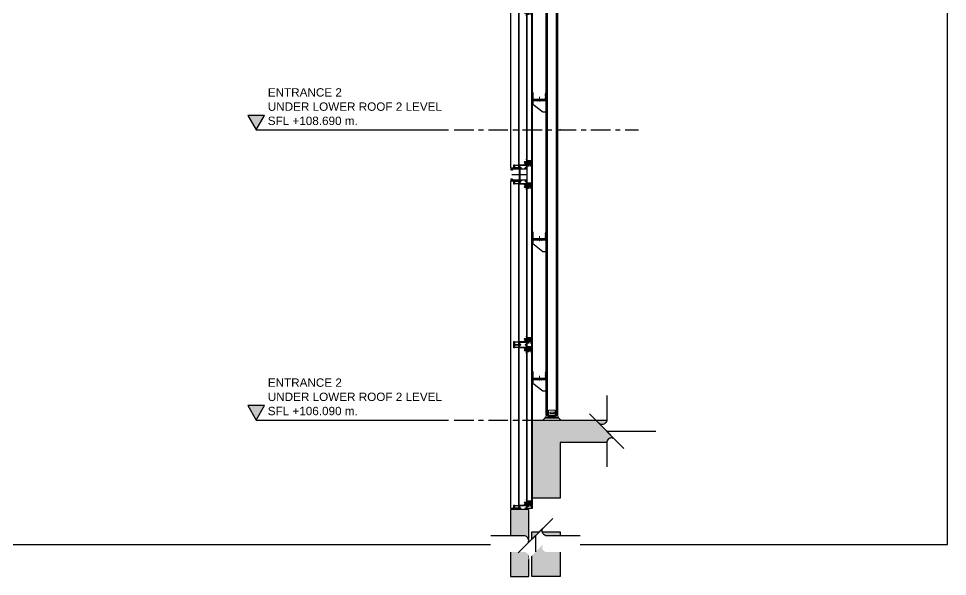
# Model space of a CAD drawing. Header units: millimetres. Extents: x -4391136 to -1798569, y -886572 to -291056.
# Drawn here: x -2170581 to -2162262, y -391141 to -386143 of the extents above; entities that cross this region are included whole.
import ezdxf

# ---------------------------------------------------------------- set-up
doc = ezdxf.new("R2010")
doc.units = ezdxf.units.MM
for name, pattern in [('CENTER', [50.8, 31.75, -6.35, 6.35, -6.35]), ('TA_GL_000.70000', [1.925, 0.7, -0.175, 0.175, -0.175, 0.7]), ('TA_HL_001.00000', [6.5, 3.55, -2.95]), ('XKITLINE00', [0])]:
    doc.linetypes.add(name, pattern=pattern)
for name, color, linetype, plot in [('000 - 0_SYM_DWG_BREAKER_DEF_SUB', 250, 'Continuous', False), ('000 - STRUCTURE_STEEL_FRAMING_DEF_SUB', 250, 'Continuous', False), ('010 - ASPG_ACCESSORIES_DEF_SUB', 250, 'Continuous', False), ('010 - ASPG_FASTERN_DEF_SUB', 250, 'Continuous', False), ('010 - ASPG_FRAMING_DEF_SUB', 250, 'Continuous', False)]:
    doc.layers.add(name, color=color, linetype=linetype, plot=plot)
for name, color, linetype in [('000 - 0_SYM_DWG_BREAKER_MAIN_COLOR_1', 1, 'Continuous'), ('000 - 0_SYM_DWG_BREAKER_WIPEOUT_', 250, 'Continuous'), ('000 - 0_SYM_DWG_GRIDLINE_MAIN_COLOR_251', 251, 'Continuous'), ('000 - 0_SYM_DWG_LEVEL_MAIN_COLOR_2', 2, 'Continuous'), ('000 - 0_SYM_DWG_LEVEL_TEXT', 3, 'Continuous'), ('000 - CONCRETE_COL_CUT_COLOR_1', 1, 'Continuous'), ('000 - CONCRETE_COL_CUT_COLOR_5', 5, 'Continuous'), ('000 - CONCRETE_COL_HATCH_', 251, 'Continuous'), ('000 - CONCRETE_COL_WIPEOUT_', 250, 'Continuous'), ('000 - CONCRETE_PRECAST_SUB_COLOR_4', 4, 'Continuous'), ('000 - STRUCTURE_STEEL_ACCESORIES_MAIN_COLOR_1', 2, 'Continuous'), ('000 - STRUCTURE_STEEL_FASTERN_MAIN_COLOR_2', 1, 'Continuous'), ('000 - STRUCTURE_STEEL_FRAMING_CUT_COLOR_4', 4, 'Continuous'), ('000 - STRUCTURE_STEEL_FRAMING_HATCH_', 251, 'Continuous'), ('000 - STRUCTURE_STEEL_FRAMING_MAIN_COLOR_1', 3, 'Continuous'), ('000 - STRUCTURE_STEEL_FRAMING_MAIN_COLOR_2', 2, 'Continuous'), ('000 - STRUCTURE_STEEL_FRAMING_SUB_COLOR_2', 1, 'Continuous'), ('000 - STRUCTURE_STEEL_FRAMING_WIPEOUT_', 250, 'Continuous'), ('010 - ASPG_ACCESSORIES_MAIN_COLOR_1', 1, 'Continuous'), ('010 - ASPG_ACCESSORIES_MAIN_COLOR_2', 2, 'Continuous'), ('010 - ASPG_ACCESSORIES_SUB_COLOR_3', 3, 'Continuous'), ('010 - ASPG_EXTR_MAIN_COLOR_2', 2, 'Continuous'), ('010 - ASPG_EXTR_WIPEOUT_', 250, 'Continuous'), ('010 - ASPG_FASTERN_MAIN_COLOR_1', 1, 'Continuous'), ('010 - ASPG_FASTERN_SUB_COLOR_2', 2, 'Continuous'), ('010 - ASPG_FASTERN_WIPEOUT_', 250, 'Continuous'), ('010 - ASPG_FRAMING_CUT_COLOR_4', 4, 'Continuous'), ('010 - ASPG_FRAMING_HATCH_', 251, 'Continuous'), ('010 - ASPG_FRAMING_SUB_COLOR_2', 2, 'Continuous'), ('010 - ASPG_FRAMING_WIPEOUT_', 250, 'Continuous'), ('_PP-Dim', 1, 'Continuous'), ('Center Line', 1, 'CENTER'), ('HATCH', 7, 'Continuous')]:
    doc.layers.add(name, color=color, linetype=linetype)
doc.layers.add('Part', color=2, linetype='Continuous', lineweight=0)
doc.layers.add('SCREW', color=8, linetype='Continuous', lineweight=5)
doc.styles.add('Arial_1', font='arial.ttf', dxfattribs={"height": 2000})
doc.styles.add('TA', font='', dxfattribs={"height": 4.5})
doc.styles.get('TA').set_extended_font_data('Cordia New')
pattern_1 = [(45, (2715.48714, 3084.9077), (-0.265165043, 0.265165043), []), (45, (2715.6639, 3084.9077), (-0.265165043, 0.265165043), [])]
pattern_2 = [(270, (1257419.24324, -520041.6224), (0.65495992507, -1.1344238721), [0.7562825814, -1.5125651628]), (30, (1257419.24324, -520041.6224), (0.65495992936, 1.1344238696), [0.7562825814, -1.5125651628]), (330, (1257419.24324, -520041.6224), (1.30991985442, -2.48e-09), [-1.5125651628, 0.7562825814])]
pattern_3 = [(315, (1257419.4929, -520021.6224), (1.3369313545, 1.3369313545), []), (45, (1257419.4929, -520021.6224), (-1.3369313545, 1.3369313545), [])]
pattern_4 = [(270, (1257419.4425, -520043.9224), (0.65495992507, -1.1344238721), [0.7562825814, -1.5125651628]), (30, (1257419.4425, -520043.9224), (0.65495992936, 1.1344238696), [0.7562825814, -1.5125651628]), (330, (1257419.4425, -520043.9224), (1.30991985442, -2.48e-09), [-1.5125651628, 0.7562825814])]
pattern_5 = [(315, (1257419.1929, -520023.9224), (1.3369313545, 1.3369313545), []), (45, (1257419.1929, -520023.9224), (-1.3369313545, 1.3369313545), [])]

# ---------------------------------------------------------------- blocks, each defined once
blk = doc.blocks.new('*A2430')
at = {"layer": 'Part', "linetype": 'XKITLINE00', "lineweight": 0}
for p, q in [((560.731873, 232.946249), (560.571873, 232.946249)), ((560.571873, 232.946249), (560.571873, 231.646249)), ((560.571873, 231.646249), (563.071873, 231.646249)), ((560.731873, 231.766249), (560.731873, 232.946249)), ((562.911873, 231.766249), (560.731873, 231.766249)), ((563.071873, 232.946249), (562.911873, 232.946249)), ((562.911873, 232.946249), (562.911873, 231.766249)), ((563.071873, 231.646249), (563.071873, 232.946249))]:
    blk.add_line(p, q, dxfattribs=at)
blk = doc.blocks.new('*A2431')
at = {"layer": 'Part', "linetype": 'XKITLINE00', "lineweight": 0}
for p, q in [((560.671873, 231.526249), (560.671873, 231.646249)), ((563.071873, 231.526249), (560.671873, 231.526249)), ((563.071873, 231.646249), (563.071873, 231.526249))]:
    blk.add_line(p, q, dxfattribs=at)
blk = doc.blocks.new('*U2432')
blk.add_wipeout([(-120, 100), (-120, 106), (-125, 106), (-125, 171), (-117, 171), (-117, 112), (-8, 112), (-8, 171), (0, 171), (0, 106), (0, 100), (0, 0), (-30, 0), (-120, 70)])
at = {"layer": '000 - STRUCTURE_STEEL_FRAMING_HATCH_'}
h = blk.add_hatch(dxfattribs=at)
h.set_pattern_fill('ANSI32', color=256, scale=0.5)
h.paths.add_polyline_path([(-125, 171), (-125, 106), (0, 106), (0, 171), (-8, 171), (-8, 112), (-117, 112), (-117, 171)])
h = blk.add_hatch(dxfattribs=at)
h.set_pattern_fill('ANSI32', color=256, style=0)
h.set_pattern_definition(pattern_1)
h.paths.add_polyline_path([(-38, 106), (-38, 100), (-82, 100), (-82, 106)], flags=17)
h = blk.add_hatch(dxfattribs=at)
h.set_pattern_fill('ANSI32', color=256, style=0)
h.set_pattern_definition(pattern_1)
h.paths.add_polyline_path([(-53, 112), (-53, 106), (-67, 106), (-67, 112)], flags=17)
at = {"layer": '000 - STRUCTURE_STEEL_FRAMING_CUT_COLOR_4'}
blk.add_lwpolyline([(-125, 171), (-125, 106), (0, 106), (0, 171), (-8, 171), (-8, 112), (-117, 112), (-117, 171), (-125, 171)], dxfattribs=at)
at = {"layer": '000 - STRUCTURE_STEEL_FRAMING_DEF_SUB', "linetype": 'XKITLINE00', "lineweight": 0}
blk.add_line((-60, 92.1), (-60, 135), dxfattribs=at)
blk.add_line((-60, 92.1), (-60, 135), dxfattribs=at)
at = {"layer": '000 - STRUCTURE_STEEL_FRAMING_HATCH_', "linetype": 'XKITLINE00', "lineweight": 0}
for p, q in [((-82, 100), (-82, 106)), ((-82, 100), (-82, 106)), ((-67, 106), (-67, 112)), ((-67, 106), (-67, 112)), ((-53, 106), (-53, 112)), ((-53, 106), (-53, 112)), ((-38, 100), (-38, 106)), ((-38, 100), (-38, 106))]:
    blk.add_line(p, q, dxfattribs=at)
at = {"layer": '000 - STRUCTURE_STEEL_FRAMING_MAIN_COLOR_2'}
blk.add_lwpolyline([(-120, 106), (0, 106), (0, 100), (-120, 100)], close=True, dxfattribs=at)
blk.add_lwpolyline([(-120, 100), (-120, 70), (-30, 0), (0, 0), (0, 100), (-120, 100)], dxfattribs=at)
at = {"lineweight": 0, "xscale": 50, "yscale": 50, "zscale": 50}
blk.add_blockref('*A2430', (-28153.6, -11476.3), dxfattribs=at)
at = {"layer": '000 - STRUCTURE_STEEL_FRAMING_MAIN_COLOR_2', "xscale": 50, "yscale": 50, "zscale": 50}
blk.add_blockref('*A2431', (-28153.6, -11476.3), dxfattribs=at)
blk = doc.blocks.new('*U3381')
blk.add_wipeout([(60, 20), (60, 30), (-60, 30), (-60, 20), (-80, 0), (80, 0)])
blk.add_wipeout([(-225, -790), (-175, -790), (-175, 4900), (-225, 4900)]).dxf.layer = '000 - STRUCTURE_STEEL_FRAMING_WIPEOUT_'
blk.add_wipeout([(-50, 40), (50, 40), (50, 4510), (-50, 4510)])
at = {"layer": '000 - STRUCTURE_STEEL_ACCESORIES_MAIN_COLOR_1', "lineweight": 0}
for p, q in [((30, 90), (-30, 90)), ((-30, 90), (-30, 30)), ((30, 30), (30, 90)), ((30, 35), (-30, 35))]:
    blk.add_line(p, q, dxfattribs=at)
blk.add_lwpolyline([(-15.2, 71.5), (-12.5, 72), (12.5, 72), (15.2, 71.5), (17.4, 69.9), (19, 67.7), (19.5, 65), (19, 62.3), (17.4, 60.1), (15.2, 58.5), (12.5, 58), (-12.5, 58), (-15.2, 58.5), (-17.4, 60.1), (-19, 62.3), (-19.5, 65), (-19, 67.7), (-17.4, 69.9), (-15.2, 71.5)], close=True, dxfattribs=at)
at = {"layer": '000 - STRUCTURE_STEEL_FASTERN_MAIN_COLOR_2'}
blk.add_line((-60, 20), (60, 20), dxfattribs=at)
at = {"layer": '000 - STRUCTURE_STEEL_FASTERN_MAIN_COLOR_2', "lineweight": 0}
blk.add_lwpolyline([(60, 20), (60, 30), (-60, 30), (-60, 20), (-80, 0), (80, 0)], close=True, dxfattribs=at)
at = {"layer": '000 - STRUCTURE_STEEL_FRAMING_MAIN_COLOR_1'}
for points in [[(-50, 4510), (-42, 4510), (-42, 40), (-50, 40)], [(42, 4510), (50, 4510), (50, 40), (42, 40)]]:
    blk.add_lwpolyline(points, close=True, dxfattribs=at)
at = {"layer": '000 - STRUCTURE_STEEL_FRAMING_SUB_COLOR_2'}
blk.add_lwpolyline([(-42, 4510), (42, 4510), (42, 40), (-42, 40)], close=True, dxfattribs=at)
for p in [(-50, 2761.5), (-50, 261.5)]:
    blk.add_blockref('*U2432', p)
at = {"layer": '000 - STRUCTURE_STEEL_FRAMING_MAIN_COLOR_1'}
for points in [[(-225, -790), (-180, -790), (-180, 4900), (-225, 4900)], [(-180, -790), (-175, -790), (-175, 4900), (-180, 4900)]]:
    blk.add_lwpolyline(points, close=True, dxfattribs=at)
blk.add_blockref('*U2432', (-50, 1511.5))
blk = doc.blocks.new('000_ASPG_TYP_FILES_20260218-010703_FRAME_EXTR_HONLIZONTAL')
at = {"layer": '010 - ASPG_FRAMING_HATCH_'}
h = blk.add_hatch(dxfattribs=at)
h.set_pattern_fill('ANSI32', color=256, scale=0.1)
edge = h.paths.add_edge_path()
edge.add_line((74.7, 2), (25, 2))
edge.add_line((25, 2), (25, 67))
edge.add_arc((24.7, 67), 0.3, 0, 90)
edge.add_line((24.7, 67.3), (0.3, 67.3))
edge.add_arc((0.3, 67), 0.3, 90, 180)
edge.add_line((0, 67), (0, 57.6))
edge.add_arc((0.3, 57.6), 0.3, 180, 270)
edge.add_line((0.3, 57.3), (1.7, 57.3))
edge.add_arc((1.7, 57.6), 0.3, 270, 360)
edge.add_line((2, 57.6), (2, 65))
edge.add_arc((2.3, 65), 0.3, 90, 180, ccw=False)
edge.add_line((2.3, 65.3), (22.7, 65.3))
edge.add_arc((22.7, 65), 0.3, 0, 90, ccw=False)
edge.add_line((23, 65), (23, 49))
edge.add_line((23, 49), (23.5, 48.5))
edge.add_line((23.5, 48.5), (23, 48))
edge.add_line((23, 48), (23, 22.3))
edge.add_line((23, 22.3), (23.5, 21.8))
edge.add_line((23.5, 21.8), (23, 21.3))
edge.add_line((23, 21.3), (23, 2.3))
edge.add_arc((22.7, 2.3), 0.3, -90, 0, ccw=False)
edge.add_line((22.7, 2), (2.3, 2))
edge.add_arc((2.3, 2.3), 0.3, 180, 270, ccw=False)
edge.add_line((2, 2.3), (2, 9.7))
edge.add_arc((1.7, 9.7), 0.3, 0, 90)
edge.add_line((1.7, 10), (0.3, 10))
edge.add_arc((0.3, 9.7), 0.3, 90, 180)
edge.add_line((0, 9.7), (0, 0.3))
edge.add_arc((0.3, 0.3), 0.3, 180, 270)
edge.add_line((0.3, 0), (74.7, 0))
at = {"layer": '010 - ASPG_ACCESSORIES_DEF_SUB'}
for p in [(0, 67.3), (0, 57.3), (0, 10), (0, 10), (0, 0), (25, 67.3), (25, 67.3), (75, 2), (75, 0)]:
    blk.add_point(p, dxfattribs=at)
at = {"layer": '010 - ASPG_FRAMING_CUT_COLOR_4'}
blk.add_line((75, 0.3), (75, 1.7), dxfattribs=at)
blk.add_lwpolyline([(74.7, 2), (25, 2), (25, 67, 0.414214), (24.7, 67.3), (0.3, 67.3, 0.414214), (0, 67), (0, 57.6, 0.414214), (0.3, 57.3), (1.7, 57.3, 0.414214), (2, 57.6), (2, 65, -0.414214), (2.3, 65.3), (22.7, 65.3, -0.414214), (23, 65), (23, 49), (23.5, 48.5), (23, 48), (23, 22.3), (23.5, 21.8), (23, 21.3), (23, 2.3, -0.414214), (22.7, 2), (2.3, 2, -0.414214), (2, 2.3), (2, 9.7, 0.414214), (1.7, 10), (0.3, 10, 0.414214), (0, 9.7), (0, 0.3, 0.414214), (0.3, 0), (74.7, 0)], format="xyb", dxfattribs=at)
for centre, start, end in [((0.3, 57.6), 180, 270), ((0.3, 9.7), 90, 180), ((0.3, 0.3), 180, 270), ((1.7, 57.6), 270, 0), ((1.7, 9.7), 0, 90), ((2.3, 65), 90, 180), ((2.3, 2.3), 180, 270), ((22.7, 2.3), 270, 0), ((74.7, 1.7), 0, 90), ((74.7, 0.3), 270, 0)]:
    blk.add_arc(centre, 0.3, start, end, dxfattribs=at)
blk = doc.blocks.new('PZG35-9D5')
at = {"layer": 'Center Line'}
blk.add_line((0, 3.7), (0, -10.5), dxfattribs=at)
at = {"layer": 'SCREW', "color": 8}
for p, q in [((-1.4, 0), (-1.4, -1.1)), ((1.4, 0), (1.4, -0.6)), ((-1.9, -1.4), (1.9, -0.9)), ((-1.9, -1.4), (-1.4, -1.1)), ((-1.9, -1.4), (-1.4, -1.7)), ((-1.9, -2.7), (1.9, -2.2)), ((-1.9, -2.7), (-1.4, -2.4)), ((-1.9, -2.7), (-1.4, -3)), ((-1.9, -4), (-1.4, -3.7)), ((-1.9, -4), (-1, -3.9)), ((-1.9, -4), (-1.4, -4.3)), ((-1.4, -1.1), (1.4, -0.6)), ((-1.4, -1.7), (1.4, -1.2)), ((-1.4, -1.7), (-1.4, -2.4)), ((-1.4, -2.4), (1.4, -1.9)), ((-1.4, -3), (1.4, -2.5)), ((-1.4, -3), (-1.4, -3.7)), ((-1.4, -3.7), (-0.8, -3.6)), ((-1.4, -4.3), (-1.4, -8.1)), ((-1.4, -4.3), (-1.2, -4.3)), ((0, -9.5), (-1.4, -8.1)), ((0, -9.5), (1.4, -8.1)), ((0.6, -3.3), (1.4, -3.2)), ((0.7, -3.7), (1.9, -3.5)), ((0.7, -3.9), (1.4, -3.8)), ((0.7, -4.6), (1.4, -4.5)), ((0.7, -5), (1.9, -4.8)), ((0.7, -5.2), (1.4, -5.1)), ((1.9, -0.9), (1.4, -0.6)), ((1.9, -0.9), (1.4, -1.2)), ((1.4, -1.2), (1.4, -1.9)), ((1.9, -2.2), (1.4, -1.9)), ((1.9, -2.2), (1.4, -2.5)), ((1.4, -2.5), (1.4, -3.2)), ((1.9, -3.5), (1.4, -3.2)), ((1.9, -3.5), (1.4, -3.8)), ((1.4, -3.8), (1.4, -4.5)), ((1.9, -4.8), (1.4, -4.5)), ((1.9, -4.8), (1.4, -5.1)), ((1.4, -5.1), (1.4, -8.1))]:
    blk.add_line(p, q, dxfattribs=at)
blk.add_lwpolyline([(0, -9.5), (0.7, -5.2), (0.7, -3.6, 0.417657), (0.4, -3.3, 0.108102), (-0.8, -3.6), (-1.4, -4.7)], format="xyb", dxfattribs=at)
blk = doc.blocks.new('*U3396')
at = {"layer": 'SCREW', "color": 6}
blk.add_lwpolyline([(3, 1.8, 0.09906), (0.8, 2.5), (0.8, 2.3), (-0.8, 2.3), (-0.8, 2.5, 0.09906), (-3, 1.8, 0.266588), (-3.5, 1), (-3.5, 0.2, 0.414214), (-3.3, 0), (3.3, 0, 0.414214), (3.5, 0.2), (3.5, 1, 0.266588)], format="xyb", close=True, dxfattribs=at)
at = {"layer": 'SCREW'}
blk.add_blockref('PZG35-9D5', (0, 0), dxfattribs=at)
blk = doc.blocks.new('000_ASPG_TYP_FILES_BK_FOR_ASPG_LOUVERS_SIDE_VIEW')
blk.add_point((0, 0))
at = {"layer": '010 - ASPG_ACCESSORIES_MAIN_COLOR_1'}
blk.add_line((2.8, -12.5), (2.8, 12.5), dxfattribs=at)
for points in [[(43.2, -12.5), (0.8, -12.5), (0.8, 12.5), (43.2, 12.5)], [(52.5, 12.5), (43.2, 12.5), (43.2, -12.5), (52.5, -12.5)]]:
    blk.add_lwpolyline(points, close=True, dxfattribs=at)
at = {"layer": '010 - ASPG_ACCESSORIES_SUB_COLOR_3'}
for p, q in [((43.5, -12.5), (43.5, 12.5)), ((43.8, -12.5), (43.8, 12.5)), ((44.3, -12.5), (44.3, 12.5)), ((45, -12.5), (45, 12.5)), ((45.8, -12.5), (45.8, 12.5)), ((46.7, -12.5), (46.7, 12.5)), ((47.6, -12.5), (47.6, 12.5)), ((48.6, -12.5), (48.6, 12.5)), ((50.6, -12.5), (50.6, 12.5)), ((51.4, -12.5), (51.4, 12.5)), ((52.1, -12.5), (52.1, 12.5)), ((52.5, -12.5), (52.5, 12.5))]:
    blk.add_line(p, q, dxfattribs=at)
at = {"layer": 'SCREW', "rotation": 270}
blk.add_blockref('*U3396', (2.8, 0), dxfattribs=at)
blk = doc.blocks.new('A$C57452C2B')
at = {"layer": '010 - ASPG_FASTERN_MAIN_COLOR_1'}
for p, q in [((0.003, 0.0005), (0.003, 0.004)), ((0.01, 0), (0.004, 0)), ((0.007, 0.031), (0.0045, 0.021)), ((0.005, 0.0005), (0.005, 0.004)), ((0.009, 0.0005), (0.009, 0.004)), ((0.011, 0.0005), (0.011, 0.004))]:
    blk.add_line(p, q, dxfattribs=at)
for points in [[(0.014, 0.005), (0.014, 0.006), (0, 0.006), (0, 0.005), (0.003, 0.004), (0.011, 0.004)], [(0.0045, 0.021), (0.0045, 0.028), (0.007, 0.031), (0.0095, 0.028), (0.0095, 0.021)]]:
    blk.add_lwpolyline(points, close=True, dxfattribs=at)
for centre, radius, start, end in [((0.004, 0.0013), 0.00125, 216.8699, 323.1301), ((0.007, 0.0043), 0.00425, 241.92751, 298.07249), ((0.01, 0.0013), 0.00125, 216.8699, 323.1301)]:
    blk.add_arc(centre, radius, start, end, dxfattribs=at)
at = {"layer": '010 - ASPG_FASTERN_SUB_COLOR_2'}
for p in [(0.0095, 0.021), (0.0045, 0.021)]:
    blk.add_line(p, (0.0045, 0.0197), dxfattribs=at)
for points in [[(0.0045, 0.0167, 0.666667), (0.0045, 0.0182), (0.0095, 0.0195, 0.666667), (0.0095, 0.018)], [(0.0045, 0.0152, 0.666667), (0.0045, 0.0167), (0.0095, 0.018, 0.666667), (0.0095, 0.0165)], [(0.0045, 0.0137, 0.666667), (0.0045, 0.0152), (0.0095, 0.0165, 0.666667), (0.0095, 0.015)], [(0.0045, 0.0122, 0.666667), (0.0045, 0.0137), (0.0095, 0.015, 0.666667), (0.0095, 0.0135)], [(0.0045, 0.0107, 0.666667), (0.0045, 0.0122), (0.0095, 0.0135, 0.666667), (0.0095, 0.012)], [(0.0045, 0.0092, 0.666667), (0.0045, 0.0107), (0.0095, 0.012, 0.666667), (0.0095, 0.0105)], [(0.0045, 0.0077, 0.666667), (0.0045, 0.0092), (0.0095, 0.0105, 0.666667), (0.0095, 0.009)], [(0.0045, 0.0062, 0.666667), (0.0045, 0.0077), (0.0095, 0.009, 0.666667), (0.0095, 0.0075)], [(0.0047, 0.006, 0.091189), (0.0045, 0.0062), (0.0095, 0.0075, 0.666667), (0.0095, 0.006)]]:
    blk.add_lwpolyline(points, format="xyb", dxfattribs=at)
for centre, start, end in [((0.0042, 0.0189), 292.61986, 67.38014), ((0.0098, 0.0203), 112.61986, 247.38014)]:
    blk.add_arc(centre, 0.000812, start, end, dxfattribs=at)
blk = doc.blocks.new('A$C6d2a724f')
blk.add_wipeout([(-3.7, 6.3), (3.7, 6.3), (7.3, 0), (3.7, -6.3), (-3.7, -6.3), (-7.3, 0)]).dxf.layer = '010 - ASPG_FASTERN_MAIN_COLOR_1'
at = {"layer": '010 - ASPG_FASTERN_MAIN_COLOR_1'}
blk.add_lwpolyline([(-3.7, 6.3), (3.7, 6.3), (7.3, 0), (3.7, -6.3), (-3.7, -6.3), (-7.3, 0)], close=True, dxfattribs=at)
at = {"layer": '010 - ASPG_FASTERN_SUB_COLOR_2'}
for radius in [6.33, 3.96]:
    blk.add_circle((0, 0), radius, dxfattribs=at)
blk = doc.blocks.new('A$Cb3d6a647')
blk.add_wipeout([(0, -50), (0, -50), (0, 0), (40, 0), (40, -40), (33.7, -40), (28.7, -35), (28.7, -25), (27.4, -21.8), (24.2, -20.5), (21, -21.8), (19.7, -25), (19.7, -50)]).dxf.layer = '010 - ASPG_FASTERN_WIPEOUT_'
at = {"layer": 'HATCH'}
h = blk.add_hatch(dxfattribs=at)
h.set_pattern_fill('DOTS', color=252, scale=0.5)
h.paths.add_polyline_path([(3, 0), (3, -8), (4, -8), (5, -11), (8.5, -11, -0.236068), (9, -12), (9, -19), (5, -19), (4, -22), (3, -22), (3, -28), (4, -28), (5, -31), (8.5, -31, -0.236068), (9, -32), (9, -39), (5, -39), (4, -42), (3, -42), (3, -50), (19.7, -50), (19.7, -25, -1), (28.7, -25), (28.7, -35), (33.7, -40), (40, -40), (40, 0)])
blk.add_point((40, -50))
at = {"layer": '010 - ASPG_ACCESSORIES_MAIN_COLOR_1'}
blk.add_lwpolyline([(0, 0), (3, 0), (3, -50), (0, -50)], close=True, dxfattribs=at)
at = {"layer": '010 - ASPG_ACCESSORIES_MAIN_COLOR_2'}
blk.add_lwpolyline([(0, 0), (40, 0), (40, -40), (33.7, -40), (28.7, -35), (28.7, -25, 1), (19.7, -25), (19.7, -50), (0, -50)], format="xyb", close=True, dxfattribs=at)
at = {"extrusion": (0, 0, -1), "xscale": 1000, "yscale": 1000, "zscale": -1000, "rotation": 270}
for p in [(-9, -8), (-9, -28)]:
    blk.add_blockref('A$C57452C2B', p, dxfattribs=at)
blk.add_blockref('A$C6d2a724f', (24.2, -25))
blk = doc.blocks.new('*U2442')
blk.add_wipeout([(1440, 2), (25, 2), (25, 67.3), (1440, 67.3)]).dxf.layer = '010 - ASPG_FRAMING_WIPEOUT_'
blk.add_blockref('000_ASPG_TYP_FILES_20260218-010703_FRAME_EXTR_HONLIZONTAL', (0, 0))
at = {"xscale": -1}
blk.add_blockref('000_ASPG_TYP_FILES_20260218-010703_FRAME_EXTR_HONLIZONTAL', (1465, 0), dxfattribs=at)
blk.add_wipeout([(2930, 67.8), (2930, 144.8), (0, 144.8), (0, 67.8)]).dxf.layer = '010 - ASPG_EXTR_WIPEOUT_'
blk.add_point((25, 67.3))
at = {"layer": '010 - ASPG_EXTR_MAIN_COLOR_2'}
blk.add_lwpolyline([(2930, 69.8), (2930, 144.8), (0, 144.8), (0, 69.8)], close=True, dxfattribs=at)
at = {"layer": '010 - ASPG_FRAMING_SUB_COLOR_2'}
blk.add_lwpolyline([(1440, 2), (25, 2), (25, 67.3), (1440, 67.3)], close=True, dxfattribs=at)
at = {"rotation": 90}
for p in [(12.5, 67.3), (1452.5, 67.3)]:
    blk.add_blockref('000_ASPG_TYP_FILES_BK_FOR_ASPG_LOUVERS_SIDE_VIEW', p, dxfattribs=at)
at = {"rotation": 270}
for p in [(65, 0), (1450, 0)]:
    blk.add_blockref('A$Cb3d6a647', p, dxfattribs=at)
blk = doc.blocks.new('*U3397')
at = {"layer": '010 - ASPG_FRAMING_HATCH_', "transparency": 33554585}
h = blk.add_hatch(dxfattribs=at)
h.set_pattern_fill('ANSI32', color=256, scale=0.25)
edge = h.paths.add_edge_path()
edge.add_line((2, -50), (2, -75))
edge.add_line((2, -75), (0, -75))
edge.add_line((0, -75), (0, -49))
edge.add_arc((1, -49), 1, 90, 180, ccw=False)
edge.add_line((1, -48), (63, -48))
edge.add_arc((63, -47), 1, 270, 360)
edge.add_line((64, -47), (64, 47))
edge.add_arc((63, 47), 1, 0, 90)
edge.add_line((63, 48), (1, 48))
edge.add_arc((1, 49), 1, 180, 270, ccw=False)
edge.add_line((0, 49), (0, 75))
edge.add_line((0, 75), (2, 75))
edge.add_line((2, 75), (2, 50))
edge.add_line((2, 50), (141, 50))
edge.add_line((141, 50), (141, 41))
edge.add_arc((140, 41), 1, 270, 360, ccw=False)
edge.add_line((140, 40), (132, 40))
edge.add_arc((132, 41), 1, 180, 270, ccw=False)
edge.add_line((131, 41), (131, 47))
edge.add_arc((130, 47), 1, 0, 90)
edge.add_line((130, 48), (67, 48))
edge.add_arc((67, 47), 1, 90, 180)
edge.add_line((66, 47), (66, -47))
edge.add_arc((67, -47), 1, 180, 270)
edge.add_line((67, -48), (130, -48))
edge.add_arc((130, -47), 1, 270, 360)
edge.add_line((131, -47), (131, -41))
edge.add_arc((132, -41), 1, 90, 180, ccw=False)
edge.add_line((132, -40), (140, -40))
edge.add_arc((140, -41), 1, 0, 90, ccw=False)
edge.add_line((141, -41), (141, -50))
edge.add_line((141, -50), (2, -50))
h.paths.add_polyline_path([(139, 48), (139, 42), (133, 42), (133, 48)], flags=16)
h.paths.add_polyline_path([(139, -48), (139, -42), (133, -42), (133, -48)], flags=16)
at = {"layer": '010 - ASPG_FRAMING_HATCH_'}
h = blk.add_hatch(dxfattribs=at)
h.set_pattern_fill('ANSI37', color=256, scale=0.595498, angle=-90)
h.set_pattern_definition(pattern_5)
edge = h.paths.add_edge_path()
edge.add_ellipse((11.5, 55), major_axis=(0, -5), ratio=0.644482, start_angle=180, end_angle=360, ccw=False)
edge.add_line((11.5, 60), (2, 60))
edge.add_arc((-7.9, 55), 11.1, -26.79627, 26.79627, ccw=False)
edge.add_line((2, 50), (11.5, 50))
h = blk.add_hatch(dxfattribs=at)
h.set_pattern_fill('HONEY', color=256, scale=0.238199, angle=-90)
h.set_pattern_definition(pattern_4)
edge = h.paths.add_edge_path()
edge.add_ellipse((11.8, 55), major_axis=(0, -5), ratio=0.644482, start_angle=0, end_angle=360, ccw=False)
h = blk.add_hatch(dxfattribs=at)
h.set_pattern_fill('HONEY', color=256, scale=0.238199, angle=-90)
h.set_pattern_definition(pattern_2)
edge = h.paths.add_edge_path()
edge.add_ellipse((57.5, 55), major_axis=(0, -5), ratio=0.644482, start_angle=0, end_angle=360)
h = blk.add_hatch(dxfattribs=at)
h.set_pattern_fill('ANSI37', color=256, scale=0.595498, angle=-90)
h.set_pattern_definition(pattern_3)
edge = h.paths.add_edge_path()
edge.add_ellipse((57.8, 55), major_axis=(0, -5), ratio=0.644482, start_angle=0, end_angle=180)
edge.add_line((57.8, 60), (62, 60))
edge.add_arc((62, 60.3), 0.3, -90, 0)
edge.add_line((62.3, 60.3), (62.3, 61))
edge.add_line((62.3, 61), (61.8, 61.5))
edge.add_line((61.8, 61.5), (62.3, 62))
edge.add_line((62.3, 62), (61.8, 62.5))
edge.add_line((61.8, 62.5), (62.3, 63))
edge.add_line((62.3, 63), (61.8, 63.5))
edge.add_line((61.8, 63.5), (62.3, 64))
edge.add_line((62.3, 64), (62.3, 65))
edge.add_line((62.3, 65), (63.3, 65))
edge.add_line((63.3, 65), (63.8, 65.5))
edge.add_line((63.8, 65.5), (64.3, 65))
edge.add_line((64.3, 65), (64.8, 65.5))
edge.add_line((64.8, 65.5), (65.3, 65))
edge.add_line((65.3, 65), (65.8, 65.5))
edge.add_line((65.8, 65.5), (66.3, 65))
edge.add_line((66.3, 65), (67, 65))
edge.add_arc((67, 65.3), 0.3, -90, 0)
edge.add_line((67.3, 65.3), (67.3, 60))
edge.add_arc((77.2, 55), 11.1, 153.20373, 206.79627)
edge.add_line((67.3, 50), (57.8, 50))
h = blk.add_hatch(dxfattribs=at)
h.set_pattern_fill('ANSI37', color=256, scale=0.595498, angle=-90)
h.set_pattern_definition(pattern_5)
edge = h.paths.add_edge_path()
edge.add_ellipse((11.5, -55), major_axis=(0, 5), ratio=0.644482, start_angle=0, end_angle=180)
edge.add_line((11.5, -60), (2, -60))
edge.add_arc((-7.9, -55), 11.1, 333.20373, 386.79627)
edge.add_line((2, -50), (11.5, -50))
h = blk.add_hatch(dxfattribs=at)
h.set_pattern_fill('HONEY', color=256, scale=0.238199, angle=-90)
h.set_pattern_definition(pattern_4)
edge = h.paths.add_edge_path()
edge.add_ellipse((11.8, -55), major_axis=(0, 5), ratio=0.644482, start_angle=0, end_angle=360)
h = blk.add_hatch(dxfattribs=at)
h.set_pattern_fill('HONEY', color=256, scale=0.238199, angle=-90)
h.set_pattern_definition(pattern_2)
edge = h.paths.add_edge_path()
edge.add_ellipse((57.5, -55), major_axis=(0, 5), ratio=0.644482, start_angle=0, end_angle=360, ccw=False)
h = blk.add_hatch(dxfattribs=at)
h.set_pattern_fill('ANSI37', color=256, scale=0.595498, angle=-90)
h.set_pattern_definition(pattern_3)
edge = h.paths.add_edge_path()
edge.add_ellipse((57.8, -55), major_axis=(0, 5), ratio=0.644482, start_angle=180, end_angle=360, ccw=False)
edge.add_line((57.8, -60), (62, -60))
edge.add_arc((62, -60.3), 0.3, 360, 450, ccw=False)
edge.add_line((62.3, -60.3), (62.3, -61))
edge.add_line((62.3, -61), (61.8, -61.5))
edge.add_line((61.8, -61.5), (62.3, -62))
edge.add_line((62.3, -62), (61.8, -62.5))
edge.add_line((61.8, -62.5), (62.3, -63))
edge.add_line((62.3, -63), (61.8, -63.5))
edge.add_line((61.8, -63.5), (62.3, -64))
edge.add_line((62.3, -64), (62.3, -65))
edge.add_line((62.3, -65), (63.3, -65))
edge.add_line((63.3, -65), (63.8, -65.5))
edge.add_line((63.8, -65.5), (64.3, -65))
edge.add_line((64.3, -65), (64.8, -65.5))
edge.add_line((64.8, -65.5), (65.3, -65))
edge.add_line((65.3, -65), (65.8, -65.5))
edge.add_line((65.8, -65.5), (66.3, -65))
edge.add_line((66.3, -65), (67, -65))
edge.add_arc((67, -65.3), 0.3, 360, 450, ccw=False)
edge.add_line((67.3, -65.3), (67.3, -60))
edge.add_arc((77.2, -55), 11.1, 153.20373, 206.79627, ccw=False)
edge.add_line((67.3, -50), (57.8, -50))
at = {"layer": '010 - ASPG_FASTERN_DEF_SUB'}
blk.add_point((0, 0), dxfattribs=at)
at = {"layer": '010 - ASPG_FRAMING_CUT_COLOR_4'}
blk.add_lwpolyline([(2, -50), (2, -75), (0, -75), (0, -49, -0.414214), (1, -48), (63, -48, 0.414214), (64, -47), (64, 47, 0.414214), (63, 48), (1, 48, -0.414214), (0, 49), (0, 75), (2, 75), (2, 50), (141, 50), (141, 41, -0.414214), (140, 40), (132, 40, -0.414214), (131, 41), (131, 47, 0.414214), (130, 48), (67, 48, 0.414214), (66, 47), (66, -47, 0.414214), (67, -48), (130, -48, 0.414214), (131, -47), (131, -41, -0.414214), (132, -40), (140, -40, -0.414214), (141, -41), (141, -50)], format="xyb", close=True, dxfattribs=at)
for points in [[(139, 48), (139, 42), (133, 42), (133, 48)], [(139, -48), (139, -42), (133, -42), (133, -48)]]:
    blk.add_lwpolyline(points, close=True, dxfattribs=at)
at = {"layer": '010 - ASPG_FRAMING_DEF_SUB', "transparency": 33554508}
blk.add_line((136.5, 0), (-4.5, 0), dxfattribs=at)
at = {"layer": '010 - ASPG_FRAMING_DEF_SUB', "transparency": 33554457}
for points in [[(2, 50), (15, 50), (15, 60), (2, 60)], [(54.3, 50), (67.3, 50), (67.3, 65.5), (54.3, 65.5)], [(2, -50), (15, -50), (15, -60), (2, -60)], [(54.3, -50), (67.3, -50), (67.3, -65.5), (54.3, -65.5)]]:
    blk.add_lwpolyline(points, close=True, dxfattribs=at)
at = {"layer": '010 - ASPG_FRAMING_SUB_COLOR_2'}
for points in [[(11.8, 50), (2, 50, 0.238199), (2, 60), (11.8, 60)], [(57.5, 50), (67.3, 50, -0.238199), (67.3, 60), (67.3, 65.3, -0.414214), (67, 65), (66.3, 65), (65.8, 65.5), (65.3, 65), (64.8, 65.5), (64.3, 65), (63.8, 65.5), (63.3, 65), (62.3, 65), (62.3, 64), (61.8, 63.5), (62.3, 63), (61.8, 62.5), (62.3, 62), (61.8, 61.5), (62.3, 61), (62.3, 60.3, -0.414214), (62, 60), (57.5, 60)], [(11.8, -50), (2, -50, -0.238199), (2, -60), (11.8, -60)], [(57.5, -50), (67.3, -50, 0.238199), (67.3, -60), (67.3, -65.3, 0.414214), (67, -65), (66.3, -65), (65.8, -65.5), (65.3, -65), (64.8, -65.5), (64.3, -65), (63.8, -65.5), (63.3, -65), (62.3, -65), (62.3, -64), (61.8, -63.5), (62.3, -63), (61.8, -62.5), (62.3, -62), (61.8, -61.5), (62.3, -61), (62.3, -60.3, 0.414214), (62, -60), (57.5, -60)]]:
    blk.add_lwpolyline(points, format="xyb", dxfattribs=at)
at = {"layer": '010 - ASPG_FRAMING_SUB_COLOR_2', "extrusion": (0, 0, -1)}
for centre, major_axis in [((11.8, 55), (0, -5)), ((57.5, -55), (0, 5))]:
    blk.add_ellipse(centre, major_axis=major_axis, ratio=0.644482, dxfattribs=at)
at = {"layer": '010 - ASPG_FRAMING_SUB_COLOR_2'}
for centre, major_axis in [((57.5, 55), (0, -5)), ((11.8, -55), (0, 5))]:
    blk.add_ellipse(centre, major_axis=major_axis, ratio=0.644482, dxfattribs=at)
blk = doc.blocks.new('*U2449')
blk.add_wipeout([(1415, 2), (25, 2), (25, 67.3), (1415, 67.3)]).dxf.layer = '010 - ASPG_FRAMING_WIPEOUT_'
blk.add_blockref('000_ASPG_TYP_FILES_20260218-010703_FRAME_EXTR_HONLIZONTAL', (0, 0))
at = {"xscale": -1}
blk.add_blockref('000_ASPG_TYP_FILES_20260218-010703_FRAME_EXTR_HONLIZONTAL', (1440, 0), dxfattribs=at)
blk.add_wipeout([(2880, 67.8), (2880, 144.8), (0, 144.8), (0, 67.8)]).dxf.layer = '010 - ASPG_EXTR_WIPEOUT_'
blk.add_point((25, 67.3))
at = {"layer": '010 - ASPG_EXTR_MAIN_COLOR_2'}
blk.add_lwpolyline([(2880, 69.8), (2880, 144.8), (0, 144.8), (0, 69.8)], close=True, dxfattribs=at)
at = {"layer": '010 - ASPG_FRAMING_SUB_COLOR_2'}
blk.add_lwpolyline([(1415, 2), (25, 2), (25, 67.3), (1415, 67.3)], close=True, dxfattribs=at)
at = {"rotation": 90}
for p in [(12.5, 67.3), (1427.5, 67.3)]:
    blk.add_blockref('000_ASPG_TYP_FILES_BK_FOR_ASPG_LOUVERS_SIDE_VIEW', p, dxfattribs=at)
at = {"rotation": 270}
for p in [(65, 0), (1425, 0)]:
    blk.add_blockref('A$Cb3d6a647', p, dxfattribs=at)
blk = doc.blocks.new('*U2451')
blk.add_wipeout([(1440, 2), (25, 2), (25, 67.3), (1440, 67.3)]).dxf.layer = '010 - ASPG_FRAMING_WIPEOUT_'
at = {"layer": '010 - ASPG_FRAMING_SUB_COLOR_2'}
blk.add_lwpolyline([(1440, 2), (25, 2), (25, 67.3), (1440, 67.3)], close=True, dxfattribs=at)
at = {"rotation": 90}
for p in [(12.5, 67.3), (1452.5, 67.3)]:
    blk.add_blockref('000_ASPG_TYP_FILES_BK_FOR_ASPG_LOUVERS_SIDE_VIEW', p, dxfattribs=at)
blk.add_blockref('000_ASPG_TYP_FILES_20260218-010703_FRAME_EXTR_HONLIZONTAL', (0, 0))
at = {"xscale": -1}
blk.add_blockref('000_ASPG_TYP_FILES_20260218-010703_FRAME_EXTR_HONLIZONTAL', (1465, 0), dxfattribs=at)
at = {"rotation": 270}
for p in [(65, 0), (1450, 0)]:
    blk.add_blockref('A$Cb3d6a647', p, dxfattribs=at)
blk = doc.blocks.new('*U2930')
at = {"layer": '000 - 0_SYM_DWG_LEVEL_MAIN_COLOR_2'}
blk.add_hatch(color=256, dxfattribs=at).paths.add_polyline_path([(-96.01, 5.18), (-99, 0), (-101.99, 5.18)])
blk.add_point((0, 0))
at = {"layer": '000 - 0_SYM_DWG_GRIDLINE_MAIN_COLOR_251'}
blk.add_lwpolyline([(-99, 0), (-39, 0), (-34.5, 0), (-30, 0)], dxfattribs=at)
at = {"layer": '000 - 0_SYM_DWG_LEVEL_MAIN_COLOR_2', "lineweight": 25}
for p, q in [((-96.01, 5.18), (-101.99, 5.18)), ((-101.99, 5.18), (-99, 0)), ((-99, 0), (-96.01, 5.18))]:
    blk.add_line(p, q, dxfattribs=at)
at = {"layer": '000 - 0_SYM_DWG_LEVEL_TEXT', "style": 'Arial_1'}
for tag, p in [('LV_NAME_1', (-94.78, 11.92)), ('LV_NAME_2', (-94.79, 6.83)), ('LV_NAME_3', (-94.8, 1.74))]:
    blk.add_attdef(tag, p, '', height=3, dxfattribs=at)
blk = doc.blocks.new('*U2929')
at = {"layer": '000 - 0_SYM_DWG_GRIDLINE_MAIN_COLOR_251', "color": 0, "linetype": 'ByBlock', "ltscale": 5}
blk.add_line((14, 0), (-19, 0), dxfattribs=at)
at = {"layer": '000 - 0_SYM_DWG_GRIDLINE_MAIN_COLOR_251', "color": 3}
blk.add_point((-5, 0), dxfattribs=at)
at = {"layer": '000 - 0_SYM_DWG_GRIDLINE_MAIN_COLOR_251', "color": 0}
blk.add_point((0, 0), dxfattribs=at)
at = {"style": 'TA', "flags": 1}
blk.add_attdef('LOCATION', (6, -6), '', height=4.5, rotation=270, dxfattribs=at)
blk = doc.blocks.new('*U2486')
at = {"layer": '000 - 0_SYM_DWG_LEVEL_MAIN_COLOR_2'}
blk.add_hatch(color=256, dxfattribs=at).paths.add_polyline_path([(-96.01, 5.18), (-99, 0), (-101.99, 5.18)])
blk.add_point((0, 0))
at = {"layer": '000 - 0_SYM_DWG_GRIDLINE_MAIN_COLOR_251'}
blk.add_lwpolyline([(-99, 0), (-39, 0), (-34.5, 0), (-30, 0)], dxfattribs=at)
at = {"layer": '000 - 0_SYM_DWG_LEVEL_MAIN_COLOR_2', "lineweight": 25}
for p, q in [((-96.01, 5.18), (-101.99, 5.18)), ((-101.99, 5.18), (-99, 0)), ((-99, 0), (-96.01, 5.18))]:
    blk.add_line(p, q, dxfattribs=at)
at = {"layer": '000 - 0_SYM_DWG_LEVEL_TEXT', "style": 'Arial_1'}
for tag, p in [('LV_NAME_1', (-94.78, 11.92)), ('LV_NAME_2', (-94.79, 6.83)), ('LV_NAME_3', (-94.8, 1.74))]:
    blk.add_attdef(tag, p, '', height=3, dxfattribs=at)
blk = doc.blocks.new('W-1-PP17-ENT2_REV00_20260609-101754_SEC_C1_DIMS')
at = {"color": 6, "xscale": 25, "yscale": 25, "zscale": 25}
for name, p, values in [('*U2930', (0, 108690), {'LV_NAME_1': 'ENTRANCE 2', 'LV_NAME_2': 'UNDER LOWER ROOF 2 LEVEL', 'LV_NAME_3': 'SFL +108.690 m.'}), ('*U2486', (0, 106090), {'LV_NAME_1': 'ENTRANCE 2', 'LV_NAME_2': 'UNDER LOWER ROOF 2 LEVEL', 'LV_NAME_3': 'SFL +106.090 m.'})]:
    blk.add_blockref(name, p, dxfattribs=at).add_auto_attribs(values)
at = {"layer": '000 - 0_SYM_DWG_GRIDLINE_MAIN_COLOR_251', "linetype": 'TA_GL_000.70000', "xscale": 50, "yscale": 50, "zscale": 50, "rotation": 180}
for p in [(0, 108690), (0, 106090)]:
    blk.add_blockref('*U2929', p, dxfattribs=at)
blk = doc.blocks.new('*U2491')
at = {"layer": '000 - CONCRETE_COL_HATCH_'}
h = blk.add_hatch(dxfattribs=at)
h.set_pattern_fill('AR-CONC', color=256, scale=0.04)
h.set_pattern_definition([(50, (2285, -880952.299), (7.28738676, -0.63756342), [0.762, -8.382]), (355, (2285, -880952.299), (-1.40973686, 7.64227381), [0.6096, -6.705623367]), (100.4514447, (2285.607, -880952.352), (5.877649884, 7.004710076), [0.64760035, -7.123609784]), (46.1842, (2285, -880950.267), (10.84316164, -1.68169312), [1.143, -12.573]), (96.6355576, (2285.904, -880950.407), (9.49616536, 9.89704498), [0.97140093, -10.68542433]), (351.1841512, (2285, -880950.267), (9.49616536, 9.89704498), [0.91439868, -10.05838928]), (21, (2286.016, -880950.775), (6.06457565, -4.090607927), [0.762, -8.382]), (326, (2286.016, -880950.775), (2.472081134, 7.367518645), [0.6096, -6.7056]), (71.451445, (2286.5214, -880951.116), (8.53665677, 3.276910755), [0.64760035, -7.123597504]), (37.5, (2285, -880952.299), (0.12354413, 3.382201555), [0, -6.62432, 0, -6.8072, 0, -6.731]), (7.5, (2285, -880952.299), (2.6727865, 4.007222993), [0, -3.88112, 0, -6.47192, 0, -2.5654]), (327.5, (2282.7343, -880952.299), (5.423623807, -0.22914976), [0, -2.54, 0, -7.9248, 0, -10.5156]), (317.5, (2281.7183, -880952.299), (5.925167255, 1.017059641), [0, -3.302, 0, -5.26288, 0, -7.4676])])
h.paths.add_polyline_path([(0, 0), (1000, 0), (1000, -200), (250, -200), (250, -701), (-5, -701)])
at = {"layer": '000 - CONCRETE_COL_CUT_COLOR_1', "color": 0, "lineweight": -2}
blk.add_lwpolyline([(0, 0), (1000, 0), (1000, -200), (250, -200), (250, -701), (-5, -701), (-5, -701), (-5, -701), (-5, -701), (-5, -701), (-5, -701), (-5, -701), (-5, -701), (-5, -701), (-5, -701), (-5, -701), (-5, -701), (-5, -701), (-5, -701), (-5, -701), (-5, -701), (-5, -701), (-5, -701), (-5, -701), (-5, -701), (-5, -701), (-5, -701), (-5, -701), (-5, -701), (-5, -701), (-5, -701), (-5, -701), (-5, -701), (-5, -701), (-5, -701), (-5, -701), (-5, -701), (-5, -701), (-5, -701), (-5, -701), (-5, -701), (-5, -701), (-5, -701), (-5, -701), (-5, -701), (-5, -701), (-5, -701), (-5, -701)], close=True, dxfattribs=at)
blk = doc.blocks.new('*U2492')
at = {"layer": '000 - CONCRETE_COL_HATCH_'}
h = blk.add_hatch(dxfattribs=at)
h.set_pattern_fill('AR-CONC', color=256, scale=0.04)
h.set_pattern_definition([(50, (-510, -831306.8257), (7.28738676, -0.63756342), [0.762, -8.382]), (355, (-510, -831306.826), (-1.40973686, 7.64227381), [0.6096, -6.70562337]), (100.4514447, (-509.393, -831306.879), (5.877649884, 7.004710076), [0.64760035, -7.123609784]), (46.1842, (-510, -831304.794), (10.84316164, -1.68169312), [1.143, -12.573]), (96.6355576, (-509.096, -831304.934), (9.49616536, 9.89704498), [0.97140093, -10.68542433]), (351.1841512, (-510, -831304.794), (9.49616536, 9.89704498), [0.91439868, -10.05838928]), (21, (-508.984, -831305.3017), (6.06457565, -4.090607927), [0.762, -8.382]), (326, (-508.984, -831305.302), (2.472081134, 7.367518645), [0.6096, -6.7056]), (71.451445, (-508.4786, -831305.6426), (8.53665677, 3.276910755), [0.64760035, -7.123597504]), (37.5, (-510, -831306.8257), (0.12354413, 3.382201555), [0, -6.62432, 0, -6.8072, 0, -6.731]), (7.5, (-510, -831306.8257), (2.6727865, 4.007222993), [0, -3.88112, 0, -6.47192, 0, -2.5654]), (327.5, (-512.2657, -831306.8257), (5.423623807, -0.22914976), [0, -2.54, 0, -7.9248, 0, -10.5156]), (317.5, (-513.2817, -831306.8257), (5.925167255, 1.01705964), [0, -3.302, 0, -5.26288, 0, -7.4676])])
h.paths.add_polyline_path([(0, 0), (-255, 0), (-255, 400), (0, 400)])
at = {"layer": '000 - CONCRETE_COL_CUT_COLOR_1', "color": 0, "lineweight": -2}
blk.add_lwpolyline([(0, 0), (-255, 0), (-255, 400), (0, 400), (0, 400), (0, 400), (0, 400), (0, 400), (0, 400), (0, 400), (0, 400), (0, 400), (0, 400), (0, 400), (0, 400), (0, 400), (0, 400), (0, 400), (0, 400), (0, 400), (0, 400), (0, 400), (0, 400), (0, 400), (0, 400), (0, 400), (0, 400), (0, 400), (0, 400), (0, 400), (0, 400), (0, 400), (0, 400), (0, 400), (0, 400), (0, 400), (0, 400), (0, 400), (0, 400), (0, 400), (0, 400), (0, 400), (0, 400), (0, 400), (0, 400), (0, 400), (0, 400), (0, 400)], close=True, dxfattribs=at)
blk = doc.blocks.new('*U2493')
at = {"layer": '000 - CONCRETE_COL_HATCH_'}
h = blk.add_hatch(dxfattribs=at)
h.set_pattern_fill('AR-CONC', color=256, scale=0.04)
h.set_pattern_definition([(50, (329.6, -822059.285), (7.28738676, -0.63756342), [0.762, -8.382]), (355, (329.6, -822059.285), (-1.40973686, 7.64227381), [0.6096, -6.70562337]), (100.4514447, (330.207, -822059.3384), (5.877649884, 7.004710076), [0.64760035, -7.123609784]), (46.1842, (329.6, -822057.253), (10.84316164, -1.68169312), [1.143, -12.573]), (96.6355576, (330.504, -822057.393), (9.49616536, 9.89704498), [0.97140093, -10.68542433]), (351.1841512, (329.6, -822057.253), (9.49616536, 9.89704498), [0.91439868, -10.05838928]), (21, (330.616, -822057.761), (6.06457565, -4.090607927), [0.762, -8.382]), (326, (330.616, -822057.761), (2.472081134, 7.367518645), [0.6096, -6.7056]), (71.451445, (331.1214, -822058.102), (8.53665677, 3.276910755), [0.64760035, -7.123597504]), (37.5, (329.6, -822059.2853), (0.12354413, 3.382201555), [0, -6.62432, 0, -6.8072, 0, -6.731]), (7.5, (329.6, -822059.2853), (2.6727865, 4.007222993), [0, -3.88112, 0, -6.47192, 0, -2.5654]), (327.5, (327.3343, -822059.2853), (5.423623807, -0.22914976), [0, -2.54, 0, -7.9248, 0, -10.5156]), (317.5, (326.3183, -822059.2853), (5.925167255, 1.01705964), [0, -3.302, 0, -5.26288, 0, -7.4676])])
h.paths.add_polyline_path([(0, 0), (164.8, 0), (164.8, 601), (0, 601)])
at = {"layer": '000 - CONCRETE_COL_CUT_COLOR_1', "color": 0, "lineweight": -2}
blk.add_lwpolyline([(0, 0), (164.8, 0), (164.8, 601), (0, 601), (0, 601), (0, 601), (0, 601), (0, 601), (0, 601), (0, 601), (0, 601), (0, 601), (0, 601), (0, 601), (0, 601), (0, 601), (0, 601), (0, 601), (0, 601), (0, 601), (0, 601), (0, 601), (0, 601), (0, 601), (0, 601), (0, 601), (0, 601), (0, 601), (0, 601), (0, 601), (0, 601), (0, 601), (0, 601), (0, 601), (0, 601), (0, 601), (0, 601), (0, 601), (0, 601), (0, 601), (0, 601), (0, 601), (0, 601), (0, 601), (0, 601), (0, 601), (0, 601), (0, 601)], close=True, dxfattribs=at)
blk = doc.blocks.new('W-1-PP17-ENT2_REV00_20260609-112043_SEC_D-3_ST')
at = {"layer": '000 - CONCRETE_COL_CUT_COLOR_5'}
for name, p in [('*U2491', (0, 106090)), ('*U2492', (250, 104689))]:
    blk.add_blockref(name, p, dxfattribs=at)
at = {"layer": '000 - CONCRETE_PRECAST_SUB_COLOR_4'}
blk.add_blockref('*U2493', (-194.8, 104689), dxfattribs=at)
blk = doc.blocks.new('A$Cbc3bdfda')
at = {"layer": '_PP-Dim'}
blk.add_lwpolyline([(0, -400), (775, -400), (775, 0), (0, 0)], close=True, dxfattribs=at)
blk = doc.blocks.new('*U2494')
blk.add_wipeout([(17.63, -12.8), (0, -12.8), (0, -3.75), (-0.11, -3.43), (-0.29, -3.15), (-0.51, -2.9), (-0.78, -2.69), (-1.09, -2.54), (-1.41, -2.45), (-1.75, -2.42), (-2.08, -2.46), (-2.4, -2.56), (-2.7, -2.71), (0, 0), (2.69, 2.69), (2.39, 2.54), (2.07, 2.45), (1.73, 2.42), (1.4, 2.46), (1.08, 2.55), (0.78, 2.7), (0.52, 2.9), (0.29, 3.15), (0.12, 3.44), (0, 3.75), (0, 12.8), (17.63, 12.8), (17.63, 3.75), (17.75, 3.44), (17.92, 3.15), (18.14, 2.9), (18.41, 2.7), (18.71, 2.55), (19.03, 2.46), (19.36, 2.42), (19.69, 2.45), (20.01, 2.54), (20.31, 2.69), (17.63, 0), (14.92, -2.71), (15.22, -2.56), (15.55, -2.46), (15.88, -2.42), (16.22, -2.45), (16.54, -2.54), (16.84, -2.69), (17.11, -2.9), (17.34, -3.15), (17.51, -3.43), (17.63, -3.75)]).dxf.layer = '000 - 0_SYM_DWG_BREAKER_WIPEOUT_'
at = {"layer": '000 - 0_SYM_DWG_BREAKER_DEF_SUB'}
blk.add_line((0, 0), (17.63, 0), dxfattribs=at)
at = {"layer": '000 - 0_SYM_DWG_BREAKER_MAIN_COLOR_1', "color": 0, "linetype": 'ByBlock', "lineweight": -2}
blk.add_line((-6.18, -6.2), (6.18, 6.2), dxfattribs=at)
blk.add_lwpolyline([(0, -12.8), (0, -3.75), (-0.11, -3.43), (-0.29, -3.15), (-0.51, -2.9), (-0.78, -2.69), (-1.09, -2.54), (-1.41, -2.45), (-1.75, -2.42), (-2.08, -2.46), (-2.4, -2.56), (-2.7, -2.71), (0, 0), (2.69, 2.69), (2.39, 2.54), (2.07, 2.45), (1.73, 2.42), (1.4, 2.46), (1.08, 2.55), (0.78, 2.7), (0.52, 2.9), (0.29, 3.15), (0.12, 3.44), (0, 3.75), (0, 12.8)], dxfattribs=at)
at = {"layer": '000 - 0_SYM_DWG_BREAKER_MAIN_COLOR_1', "color": 1, "linetype": 'ByBlock', "lineweight": -2}
blk.add_point((0, 0), dxfattribs=at)
blk = doc.blocks.new('*U2497')
blk.add_wipeout([(5.84, -16), (0, -16), (0, -3.75), (-0.11, -3.43), (-0.29, -3.15), (-0.51, -2.9), (-0.78, -2.69), (-1.09, -2.54), (-1.41, -2.45), (-1.75, -2.42), (-2.08, -2.46), (-2.4, -2.56), (-2.7, -2.71), (0, 0), (2.69, 2.69), (2.39, 2.54), (2.07, 2.45), (1.73, 2.42), (1.4, 2.46), (1.08, 2.55), (0.78, 2.7), (0.52, 2.9), (0.29, 3.15), (0.12, 3.44), (0, 3.75), (0, 16), (5.84, 16), (5.85, 3.75), (5.96, 3.44), (6.14, 3.15), (6.36, 2.9), (6.62, 2.7), (6.92, 2.55), (7.24, 2.46), (7.58, 2.42), (7.91, 2.45), (8.23, 2.54), (8.53, 2.69), (5.84, 0), (3.14, -2.71), (3.44, -2.56), (3.76, -2.46), (4.1, -2.42), (4.43, -2.45), (4.76, -2.54), (5.06, -2.69), (5.33, -2.9), (5.55, -3.15), (5.73, -3.43), (5.85, -3.75)]).dxf.layer = '000 - 0_SYM_DWG_BREAKER_WIPEOUT_'
at = {"layer": '000 - 0_SYM_DWG_BREAKER_DEF_SUB'}
blk.add_line((0, 0), (5.84, 0), dxfattribs=at)
at = {"layer": '000 - 0_SYM_DWG_BREAKER_MAIN_COLOR_1', "color": 0, "linetype": 'ByBlock', "lineweight": -2}
blk.add_line((-6.18, -6.2), (6.18, 6.2), dxfattribs=at)
blk.add_lwpolyline([(0, -16), (0, -3.75), (-0.11, -3.43), (-0.29, -3.15), (-0.51, -2.9), (-0.78, -2.69), (-1.09, -2.54), (-1.41, -2.45), (-1.75, -2.42), (-2.08, -2.46), (-2.4, -2.56), (-2.7, -2.71), (0, 0), (2.69, 2.69), (2.39, 2.54), (2.07, 2.45), (1.73, 2.42), (1.4, 2.46), (1.08, 2.55), (0.78, 2.7), (0.52, 2.9), (0.29, 3.15), (0.12, 3.44), (0, 3.75), (0, 16)], dxfattribs=at)
at = {"layer": '000 - 0_SYM_DWG_BREAKER_MAIN_COLOR_1', "color": 1, "linetype": 'ByBlock', "lineweight": -2}
blk.add_point((0, 0), dxfattribs=at)

msp = doc.modelspace()

# ---------------------------------------------------------------- block references
msp.add_blockref('*U3381', (-2165804.6, -389740.4))

# ---------------------------------------------------------------- next in the draw order: block references
at = {"linetype": 'TA_HL_001.00000', "rotation": 90}
msp.add_blockref('*U2442', (-2166029.6, -390530.4), dxfattribs=at)

# ---------------------------------------------------------------- next in the draw order: block references
at = {"transparency": 33554559, "rotation": 180}
msp.add_blockref('*U3397', (-2166027.6, -387540.4), dxfattribs=at)

# ---------------------------------------------------------------- next in the draw order: block references
at = {"linetype": 'TA_HL_001.00000', "rotation": 90}
for name, p in [('*U2449', (-2166029.6, -387480.4)), ('*U2451', (-2166029.6, -389065.4))]:
    msp.add_blockref(name, p, dxfattribs=at)

# ---------------------------------------------------------------- next in the draw order: block references
msp.add_blockref('W-1-PP17-ENT2_REV00_20260609-112043_SEC_D-3_ST', (-2165979.6, -495830.4))

# ---------------------------------------------------------------- next in the draw order: block references
msp.add_blockref('W-1-PP17-ENT2_REV00_20260609-101754_SEC_C1_DIMS', (-2165979.6, -495830.4))
at = {"layer": '_PP-Dim', "xscale": 25, "yscale": 25, "zscale": 25}
msp.add_blockref('A$Cbc3bdfda', (-2181636.8, -380855.9), dxfattribs=at)

# ---------------------------------------------------------------- next in the draw order: block references
at = {"color": 3, "xscale": -25, "yscale": 25, "zscale": 25}
for name, p, rotation in [('*U2494', (-2165313.3, -389840.4), 180), ('*U2497', (-2165952, -390776.6), 90)]:
    msp.add_blockref(name, p, dxfattribs=dict(at, rotation=rotation))

doc.saveas('drawing.dxf')
